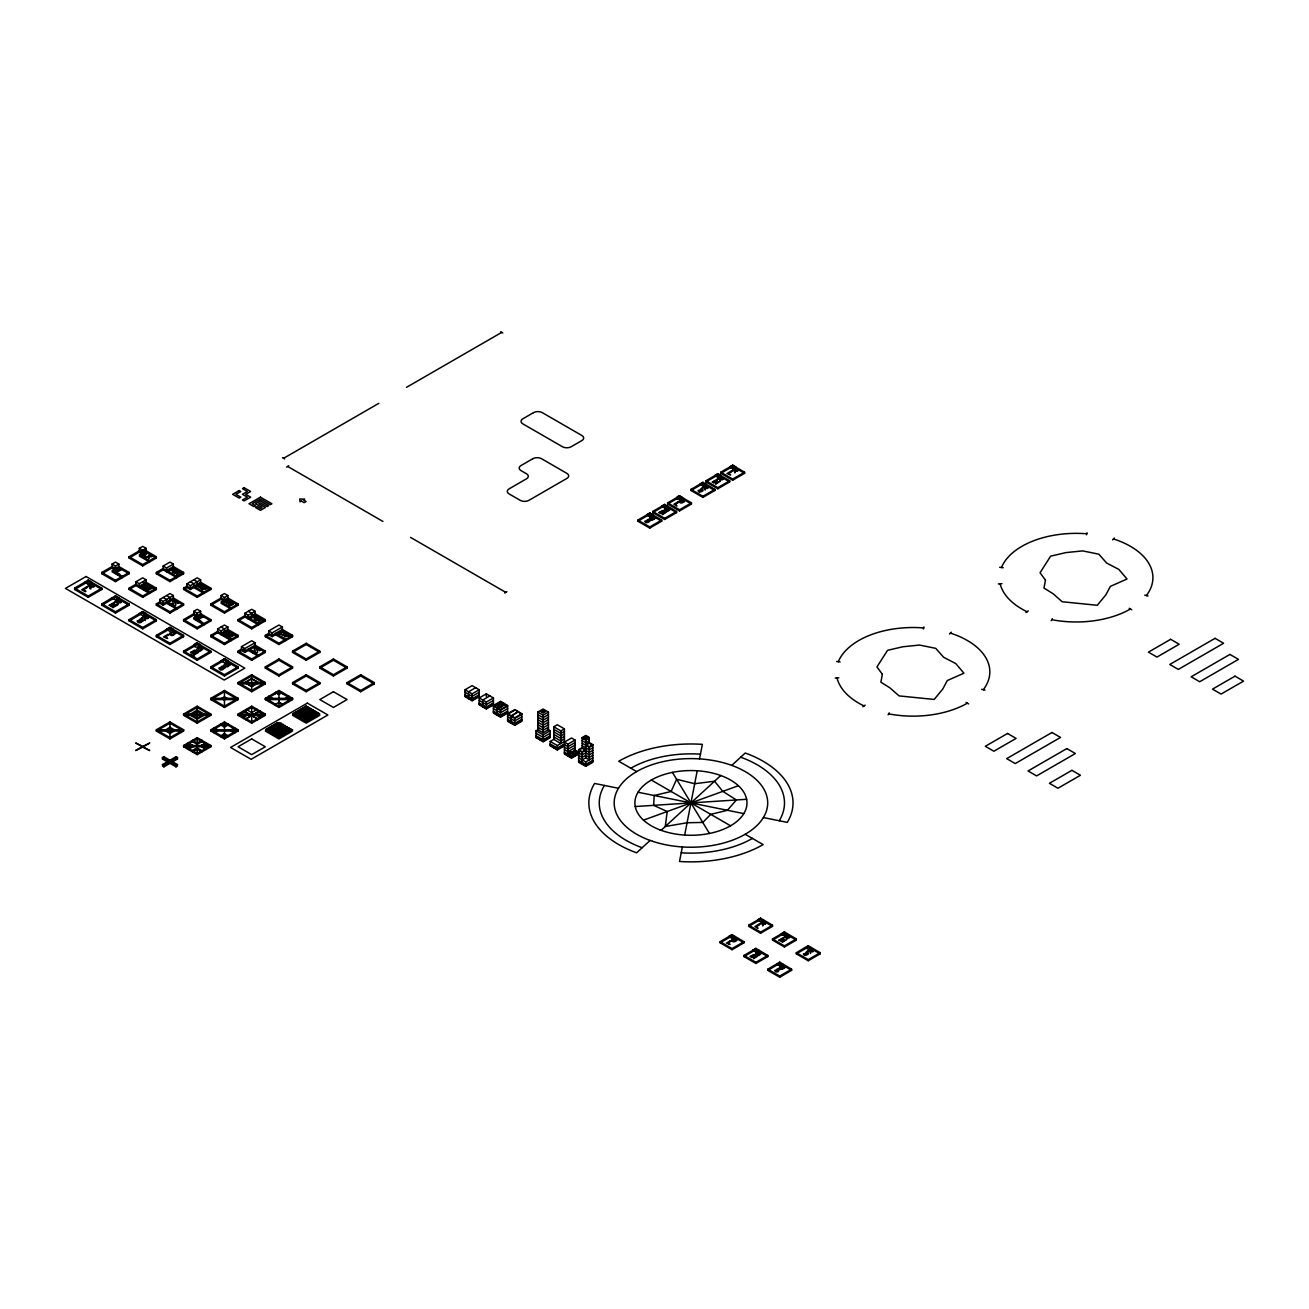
<?xml version="1.0" encoding="UTF-8"?>
<svg xmlns="http://www.w3.org/2000/svg" width="1309" height="1309" viewBox="0 0 1309 1309"><rect width="100%" height="100%" fill="white"/><g stroke="black" fill="none" stroke-linecap="round" stroke-linejoin="round"><path stroke-width="1.5" d="M156.344 636.665L156.344 635.356L169.957 627.502L183.587 635.356L183.587 636.665L169.957 644.535L156.344 636.665L169.957 628.811L183.587 636.665M169.957 628.811L169.957 627.289L166.554 629.465M183.587 652.406L183.587 651.097L197.201 643.226L210.831 651.097L210.831 652.406L197.201 660.26L183.587 652.406L197.201 644.535L210.831 652.406M197.201 644.535C198.15 640.33 189.216 647.039 197.201 647.153L200.621 644.993L197.201 643.03M210.831 668.13L210.831 666.821L224.461 658.951L238.074 666.821L238.074 668.13L224.461 676L210.831 668.13L224.461 660.26L238.074 668.13M224.461 660.26L224.461 658.754L221.041 660.914M667.639 504.014L667.639 502.869L679.551 495.996L691.463 502.869L691.463 504.014L679.551 510.886L667.639 504.014L679.551 497.125C679.976 493.46 672.99 499.76 679.551 499.433L682.529 497.715L679.551 499.253L676.573 497.535M732.058 934.642L743.97 941.695L743.97 942.84L732.058 949.712L720.146 942.84L720.146 941.695L732.058 934.642L729.08 936.54L732.058 938.258L735.036 936.54M720.146 942.84L732.058 935.968L732.058 934.822M682.349 846.956L679.518 861.486A102.086 58.938 0 0 0 763.131 844.6L745.214 834.258M684.672 835.077L697.222 770.772M699.53 758.876L702.377 744.346A102.086 58.938 0 0 0 618.764 761.249L636.665 771.59M141.519 621.988L141.552 621.857A1.685 0.982 0 0 0 141.47 621.448L140.472 619.893L142.828 621.251A1.767 1.014 0 0 0 143.156 620.335L142.746 619.861A3.992 2.307 0 0 0 142.141 619.484L141.143 619.19M923.418 628.974L923.925 626.913M1086.519 534.808L1087.026 532.747M721.815 479.159L719.59 478.734L721.832 479.094M706.925 487.75L704.7 487.324L706.942 487.684M736.705 470.553L734.48 470.127L736.722 470.504M888.091 714.845L889.253 712.849M1051.192 620.679L1052.354 618.699M731.764 939.927L732.336 939.404A5.596 3.24 0 0 1 732.991 939.044L734.545 938.684A2.503 1.44 0 0 1 735.363 938.749L736.803 939.567A2.045 1.178 0 0 1 736.967 940.107A2.258 1.309 0 0 1 736.869 940.386L734.791 941.678A2.405 1.391 0 0 1 733.825 941.776A1.996 1.145 0 0 1 732.925 941.629L731.862 941.024A2.062 1.194 0 0 1 731.6 940.353M949.532 634.031L951.299 632.198M1112.634 539.864L1114.401 538.032M778.495 971.474C776.384 967.76 780.328 971.425 779.722 969.396A3.485 2.013 0 0 0 779.199 969.085C774.699 967.138 778.888 973.471 775.795 970.574A1.685 0.982 0 0 1 776.073 970.231L774.863 970.264A1.849 1.064 0 0 0 774.748 970.558L775.353 971.393A4.14 2.389 0 0 0 775.893 971.671M139.392 619.582L140.292 621.759L138.263 621.202A1.931 1.113 0 0 1 138.574 620.81M650.098 840.443L636.632 852.814A102.086 58.938 0 0 1 594.581 783.453L618.486 788.28M661.127 830.315L720.752 775.517M731.78 765.389L745.246 753.019A102.086 58.938 0 0 1 787.298 822.379L763.392 817.552M141.339 622.233L140.096 622.74A1.849 1.064 0 0 1 138.787 622.626L138.639 622.577M862.876 706.729L865.184 705.126M1025.978 612.563L1028.285 610.959M283.578 458.33L378.759 403.368M406.412 387.399L501.674 332.404M115.47 568.515L112.067 566.552L101.857 572.442L101.857 573.751L112.067 567.861L112.067 564.081L115.47 562.117L118.874 564.081L118.874 567.861L129.1 573.751L129.1 572.442L118.874 566.552L112.067 570.479L122.293 576.369L122.293 577.678L112.067 571.788L118.874 567.861M146.133 548.356L142.714 550.32L142.714 554.083L139.31 552.12L139.31 548.356L142.714 546.377L146.133 548.356L146.133 552.12L139.31 556.063L149.537 561.954L149.537 560.645L139.31 554.754L146.133 550.811L156.344 556.718L156.344 558.027L142.714 565.881L129.1 558.027L129.1 556.718L139.31 550.811L142.714 552.774M88.227 580.312L101.857 588.166L101.857 589.475L88.227 597.346L74.613 589.475L74.613 588.166L88.227 580.1L91.63 582.08L88.227 584.239L84.823 582.276M74.613 589.475L88.227 581.621L101.857 589.475M129.1 558.027L142.714 550.156L156.344 558.027M286.589 467.084L288.765 465.824M112.067 564.081L115.47 566.044L118.874 564.081M91.63 582.08L88.227 584.239M145.397 556.603L144.219 555.245L147.099 553.576L146.379 553.167L142.91 555.163L146.428 557.192L148.392 556.947L148.801 558.567L149.455 556.816L152.188 556.472L149.701 556.194L149.226 554.754L148.604 556.309L145.577 556.701M74.613 588.166L88.227 596.037L101.857 588.166M101.857 572.442L115.47 580.312L129.1 572.442M129.1 556.718L142.714 564.572L156.344 556.718M101.857 573.751L115.47 581.621L129.1 573.751M139.31 586.203L146.133 582.276L156.344 588.166L156.344 589.475L142.714 597.346L129.1 589.475L129.1 588.166L135.907 584.239L149.537 592.11L149.537 593.419L135.907 585.548L135.907 581.769L142.714 577.842L146.133 579.805L146.133 583.585L139.31 587.512L139.31 583.732L146.133 579.805M183.587 573.751L169.957 581.621L156.344 573.751L156.344 572.442L163.15 568.515L176.78 576.369L176.78 577.678L163.15 569.824L163.15 566.044L169.957 562.117L173.377 564.081L173.377 567.861L183.587 573.751L183.587 572.442L173.377 566.552L166.554 570.479M115.47 596.037L129.1 603.907L129.1 605.216L115.47 613.07L101.857 605.216L101.857 603.907L115.47 595.84L118.874 597.804L115.47 599.964L112.067 598M101.857 605.216L115.47 597.346L129.1 605.216M129.1 589.475L135.907 585.548M156.344 573.751L163.15 569.824M163.15 566.044L166.554 568.008L173.377 564.081M118.874 597.804L115.47 599.964M173.377 567.861L166.554 571.788L166.554 568.008M101.857 603.907L115.47 611.761L129.1 603.907M129.1 588.166L142.714 596.037L156.344 588.166M156.344 572.442L169.957 580.312L183.587 572.442M159.747 603.236L159.747 599.473L169.957 593.566L173.377 595.53L173.377 599.309L163.15 605.216L159.747 603.236L156.344 605.216L156.344 603.907L159.747 601.944L163.15 603.907L173.377 598L183.587 603.907L183.587 605.216L169.957 613.07L156.344 605.216M186.991 587.512L186.991 583.732L197.201 577.842L200.621 579.805L200.621 583.585L190.394 589.475L186.991 587.512L183.587 589.475L183.587 588.166L186.991 586.203L190.394 588.166L200.621 582.276L210.831 588.166L210.831 589.475L197.201 597.346L183.587 589.475M139.31 613.528L142.714 611.565L146.133 613.528L142.714 615.705L139.31 613.725M129.1 619.632L142.714 611.761L156.344 619.632L156.344 620.941L142.714 628.811L129.1 620.941L129.1 619.632L142.714 627.502L156.344 619.632M129.1 620.941L142.714 613.07L156.344 620.941M159.747 599.473L163.15 601.436L173.377 595.53M186.991 583.732L190.394 585.712L200.621 579.805M146.133 613.528L142.714 615.705M156.344 603.907L169.957 611.761L183.587 603.907M183.587 588.166L197.201 596.037L210.831 588.166M197.201 615.705L193.797 613.725L183.587 619.632L183.587 620.941L193.797 615.034L193.797 611.27L197.201 609.307L200.621 611.27L200.621 615.034L210.831 620.941L210.831 619.632L200.621 613.725L193.797 617.668L204.024 623.559L204.024 624.868L193.797 618.977L200.621 615.034M224.461 599.964L221.041 598L210.831 603.907L210.831 605.216L221.041 599.309L221.041 595.53L224.461 593.566L227.864 595.53L227.864 599.309L238.074 605.216L238.074 603.907L227.864 598L221.041 601.944L231.268 607.834L231.268 609.143L221.041 603.236L227.864 599.309M193.797 611.27L197.201 613.234L200.621 611.27M221.041 595.53L224.461 597.509L227.864 595.53M166.554 629.253L169.957 631.429L173.377 629.253L169.957 627.289M156.344 635.356L169.957 643.226L183.587 635.356M183.587 619.632L197.201 627.502L210.831 619.632M210.831 603.907L224.461 611.761L238.074 603.907M183.587 620.941L197.201 628.811L210.831 620.941M210.831 605.216L224.461 613.07L238.074 605.216M238.074 636.665L224.461 644.535L210.831 636.665L210.831 635.356L217.638 631.429L231.268 639.299L231.268 640.608L217.638 632.738L217.638 628.958L224.461 625.031L227.864 626.995L227.864 630.774L238.074 636.665L238.074 635.356L227.864 629.465L221.041 633.392M265.318 620.941L251.704 628.811L238.074 620.941L238.074 619.632L244.881 615.705L258.511 623.559L258.511 624.868L244.881 617.014L244.881 613.234L251.704 609.307L255.108 611.27L255.108 615.034L265.318 620.941L265.318 619.632L255.108 613.725L248.285 617.668M210.831 636.665L217.638 632.738M238.074 620.941L244.881 617.014M217.638 628.958L221.041 630.922L227.864 626.995M244.881 613.234L248.285 615.197L255.108 611.27M227.864 630.774L221.041 634.701L221.041 630.922M255.108 615.034L248.285 618.977L248.285 615.197M183.587 651.097L197.201 658.951L210.831 651.097M210.831 635.356L224.461 643.226L238.074 635.356M238.074 619.632L251.704 627.502L265.318 619.632M255.108 646.499L244.881 652.406L241.478 650.426L241.478 646.662L251.704 640.755L255.108 642.719L255.108 646.499L265.318 652.406L265.318 651.097L255.108 645.19L244.881 651.097L241.478 649.117L238.074 651.097L238.074 652.406L251.704 660.26L265.318 652.406M268.721 634.701L268.721 630.922L278.948 625.031L282.351 626.995L282.351 630.774L272.125 636.665L268.721 634.701L265.318 636.665L265.318 635.356L268.721 633.392L272.125 635.356L282.351 629.465L292.562 635.356L292.562 636.665L278.948 644.535L265.318 636.665M238.074 652.406L255.108 642.719M268.721 630.922L272.125 632.902L282.351 626.995M221.041 660.718L224.461 662.894L227.864 660.718L224.461 658.754M210.831 666.821L224.461 674.691L238.074 666.821M238.074 651.097L251.704 658.951L265.318 651.097M265.318 635.356L278.948 643.226L292.562 635.356M169.957 721.93L156.344 729.784L156.344 731.044L169.957 738.914L183.587 731.044L183.587 729.784L169.957 721.93L169.957 738.914M197.201 706.189L183.587 714.059L183.587 715.319L197.201 723.173L210.831 715.319L210.831 714.059L197.201 706.189L197.201 723.173M224.461 690.465L210.831 698.335L210.831 699.579L224.461 707.449L238.074 699.579L238.074 698.335L224.461 690.465L224.461 707.449M251.704 674.74L238.074 682.594L238.074 683.854L251.704 691.725L265.318 683.854L265.318 682.594L251.704 674.74L251.704 691.725M265.318 666.87L278.948 659L292.562 666.87L292.562 668.13L278.948 676L265.318 668.13L265.318 666.87L278.948 674.74L292.562 666.87M292.562 651.146L306.191 643.275L319.805 651.146L319.805 652.406L306.191 660.26L292.562 652.406L292.562 651.146L306.191 659L319.805 651.146M265.318 668.13L278.948 660.26L292.562 668.13M292.562 652.406L306.191 644.535L319.805 652.406M142.239 746.768L135.661 750.564L142.714 747.046L149.766 750.564L135.661 742.988L142.714 746.49L149.766 742.988L143.205 746.768M227.013 698.335L224.461 699.857L221.892 698.384L224.461 696.846L227.013 698.384M169.957 732.189L174.228 729.735L169.957 727.28L165.703 729.784L169.957 732.238L174.228 729.784M162.431 757.551L163.87 756.717L177.5 764.587L176.044 766.861L162.431 758.991L162.431 757.551L176.044 765.421L177.5 764.587M197.201 737.654L183.587 745.525L183.587 746.768L197.201 754.639L210.831 746.768L210.831 745.525L197.201 737.654L197.201 754.639M224.461 721.93L210.831 729.784L210.831 731.044L224.461 738.914L238.074 731.044L238.074 729.784L224.461 721.93L224.461 738.914M251.704 706.189L238.074 714.059L238.074 715.319L251.704 723.173L265.318 715.319L265.318 714.059L251.704 706.189L251.704 723.173M278.948 690.465L265.318 698.335L265.318 699.579L278.948 707.449L292.562 699.579L292.562 698.335L278.948 690.465L278.948 707.449M292.562 682.594L306.191 674.74L319.805 682.594L319.805 683.854L306.191 691.725L292.562 683.854L292.562 682.594L306.191 690.465L319.805 682.594M319.805 666.87L333.435 659L347.049 666.87L347.049 668.13L333.435 676L319.805 668.13L319.805 666.87L333.435 674.74L347.049 666.87M162.431 758.991L163.87 758.156L177.5 766.027M292.562 683.854L306.191 676L319.805 683.854M319.805 668.13L333.435 660.26L347.049 668.13M214.234 731.747L217.638 729.735L214.234 727.771L214.234 729.08L217.638 731.044L214.234 733.007L214.234 731.698M275.528 692.477L278.948 694.441L282.351 692.428L282.351 693.688M243.605 712.129L243.605 710.869L249.135 714.059L243.605 717.299L243.605 718.51M162.431 764.587L176.044 756.717L177.5 757.551L177.5 758.991L163.87 766.861L162.431 764.587L163.87 765.421L177.5 757.551M169.237 761.494L170.694 760.66M162.431 766.027L176.044 758.156L177.5 758.991M169.237 762.918L170.694 762.083M246.157 719.983L246.157 718.723L251.704 715.532L257.235 718.723L257.235 719.983M259.787 718.51L259.787 717.25L254.257 714.059L259.787 710.869L259.787 712.129M246.157 718.772L251.704 715.581L257.235 718.772M254.257 714.109L259.787 710.918M192.521 750.63L197.201 747.93L201.897 750.679L201.897 751.939L197.201 749.239L192.521 751.939L192.521 750.63L183.587 745.525L210.831 745.525L197.201 753.379L192.521 750.679L197.201 747.979M201.471 745.459L206.151 742.759L206.151 744.068L201.471 746.768L206.151 749.484L206.151 748.175L201.471 745.459L206.151 742.808M282.351 705.486L282.351 704.226L278.948 702.262L275.528 704.275L275.528 705.486M347.049 682.594L360.679 674.74L374.292 682.594L374.292 683.854L360.679 691.725L347.049 683.854L347.049 682.594L360.679 690.465L374.292 682.594M347.049 683.854L360.679 676L374.292 683.854M504.701 593.01L506.878 591.75M646.793 514.732L649.771 512.997L652.749 514.732L649.771 516.613L646.793 514.895L649.771 516.45L652.749 514.732M664.661 504.587L652.749 511.459L652.749 512.604L664.661 519.477L676.573 512.604L676.573 511.459L664.661 504.407L661.683 506.125L664.661 508.023L667.639 506.305L664.661 508.023M702.917 482.497L691.005 489.37L691.005 490.515L702.917 497.404L714.829 490.515L714.829 489.37L702.917 482.317L699.939 484.052L702.917 485.934L705.895 484.215L702.917 485.934M720.784 475.445L717.807 473.727L714.829 475.445L717.807 477.343L720.784 475.625L717.807 477.343M729.702 466.855L732.68 465.137L735.658 466.855L732.68 468.753L729.702 467.035L732.68 468.573L735.658 466.855M637.859 520.066L649.771 513.177L661.683 520.066L661.683 521.195L649.771 528.083L637.859 521.195L637.859 520.066L649.771 526.938L661.683 520.066M705.895 480.779L717.807 473.907L729.702 480.779L729.702 481.925L717.807 488.797L705.895 481.925L705.895 480.779L717.807 487.652L729.702 480.779M720.784 472.189L732.68 465.3L744.592 472.189L744.592 473.334L732.68 480.207L720.784 473.334L720.784 472.189L732.68 479.061L744.592 472.189M637.859 521.195L649.771 514.322L661.683 521.195M652.749 512.604L664.661 505.732L676.573 512.604M691.005 490.515L702.917 483.643L714.829 490.515M705.895 481.925L717.807 475.052L729.702 481.925M720.784 473.334L732.68 466.446L744.592 473.334M652.749 511.459L664.661 518.331L676.573 511.459M667.639 502.869L679.551 509.741L691.463 502.869M691.005 489.37L702.917 496.258L714.829 489.37M465.022 689.745L472.124 685.638L479.225 689.745L479.225 696.666L472.124 700.757L465.022 696.666L465.022 689.745L472.124 693.835L479.225 689.745M475.674 687.683L468.573 691.79L468.573 696.813M479.225 692.248L472.124 696.355L465.022 692.248M479.225 694.768L472.124 698.875L465.022 694.768M479.225 695.406L472.124 699.497L465.022 695.406M479.225 696.028L472.124 700.135L465.022 696.028M479.225 697.942L486.326 693.835L493.428 697.942L493.428 704.864L486.326 708.954L479.225 704.864L479.225 697.942L486.326 702.033L493.428 697.942M489.877 695.881L482.776 699.988L482.776 705.027M493.428 700.446L486.326 704.553L479.225 700.446M493.428 702.966L486.326 707.073L479.225 702.966M493.428 703.604L486.326 707.694L479.225 703.604M493.428 704.226L486.326 708.333L479.225 704.226M493.428 705.502L500.513 701.411L507.614 705.502L507.614 713.061L500.513 717.152L493.428 713.061L493.428 705.502L500.513 709.609L507.614 705.502M500.513 702.033L493.428 706.14L500.513 710.231L507.614 706.14L500.513 701.411M496.962 704.88L500.513 702.835L504.063 704.88L500.513 707.564L496.962 704.88L500.513 706.925L504.063 704.88M496.962 705.502L500.513 703.457L504.063 705.502M496.962 708.185L504.063 703.457L496.962 707.564L496.962 713.225M507.614 708.66L500.513 712.75L493.428 708.66M507.614 711.163L500.513 715.27L493.428 711.163M507.614 711.801L500.513 715.892L493.428 711.801M507.614 712.423L500.513 716.53L493.428 712.423M507.614 713.7L514.715 709.609L521.816 713.7L521.816 721.259L514.715 725.35L507.614 721.259L507.614 713.7L514.715 717.807L521.816 713.7M514.715 710.231L507.614 714.338L514.715 718.428L521.816 714.338L514.715 709.609M511.164 716.383L518.266 711.654L511.164 715.761L511.164 721.423M521.816 716.857L514.715 720.948L507.614 716.857M521.816 719.361L514.715 723.468L507.614 719.361M521.816 719.999L514.715 724.09L507.614 719.999M521.816 720.621L514.715 724.728L507.614 720.621M537.803 712.096L543.12 709.02L548.455 712.096L548.455 729.702L543.12 732.778L537.803 729.702L537.803 712.096L543.12 715.172L548.455 712.096M541.353 711.458L543.12 710.443L544.904 711.458L543.12 713.11L541.353 711.458L543.12 712.489L544.904 711.458M541.353 712.096L543.12 711.065L544.904 712.096M548.455 714.599L543.12 717.676L537.803 714.599M548.455 717.119L543.12 720.195L537.803 717.119M548.455 719.639L543.12 722.715L537.803 719.639M548.455 722.159L543.12 725.235L537.803 722.159M547.391 729.097L550.222 730.733L550.222 737.654L543.12 741.745L536.019 737.654L536.019 730.733L538.866 729.097M548.455 724.679L543.12 727.755L537.803 724.679M548.455 727.182L543.12 730.258L537.803 727.182M564.424 728.868L560.874 730.913L560.874 743.496L553.772 739.405L553.772 726.822L557.323 724.761L564.424 728.868L564.424 754.049L571.526 758.156L578.627 754.049L576.255 752.691M536.019 730.733L543.12 734.824L550.222 730.733M550.222 733.253L543.12 737.343L536.019 733.253M550.222 735.773L543.12 739.863L536.019 735.773M550.222 736.394L543.12 740.501L536.019 736.394M550.222 737.016L543.12 741.123L536.019 737.016M564.424 731.387L560.874 733.433L553.772 729.326M564.424 745.852L557.323 749.959L550.222 745.852L550.222 741.45L554.476 738.98M564.424 733.891L560.874 735.953L553.772 731.846M564.424 736.411L560.874 738.456L553.772 734.365M564.424 738.931L560.874 740.976L553.772 736.885M550.222 741.45L557.323 745.541L564.424 741.45M564.424 743.97L557.323 748.061L550.222 743.97M564.424 744.592L557.323 748.699L550.222 744.592M564.424 745.23L557.323 749.321L550.222 745.23M567.975 744.15L575.076 740.043L575.076 750.106L567.975 754.213L567.975 744.15L564.424 742.088L571.526 737.998L575.076 740.043M592.83 750.302L589.279 752.348L582.178 748.241L582.178 737.556L585.728 735.494L589.279 737.556L589.279 743.217L585.728 745.263M585.728 736.133L582.178 738.178L585.728 740.223L589.279 738.178L585.728 735.494M575.076 742.563L567.975 746.67L564.424 744.608M583.945 737.949L585.728 736.918L587.496 738.571L585.728 737.556L583.945 738.571L587.496 737.949M575.076 745.083L567.975 749.173L564.424 747.128M589.279 737.556L585.728 739.601L582.178 737.556M575.076 747.603L567.975 751.693L564.424 749.648M589.279 740.698L585.728 742.743L582.178 740.698M567.975 755.473L575.076 751.366L578.627 753.428L571.526 757.518L564.424 753.428M578.627 749.664L582.178 747.619L585.728 749.664L582.178 751.71L578.627 749.664L578.627 762.247L585.728 766.354L592.83 762.247L592.83 744.625L589.279 742.579L585.728 744.625L589.279 746.686L592.83 744.625M582.178 748.241L578.627 750.302L582.178 752.348L585.728 750.302M564.424 752.168L571.526 756.258L578.627 752.168L574.373 749.697M578.627 752.79L571.526 756.897L564.424 752.79M592.83 747.783L589.279 749.828L582.178 745.721M592.83 752.806L589.279 754.868L585.728 752.806L582.178 754.868L574.373 750.335M582.178 759.891L586.432 757.436M592.83 755.326L589.279 757.371L585.728 755.326L582.178 757.371L578.627 755.326M578.627 757.846L585.728 761.953L592.83 757.846M592.83 760.365L585.728 764.456L578.627 760.365M592.83 760.987L585.728 765.094L578.627 760.987M592.83 761.625L585.728 765.716L578.627 761.625M760.594 918.345L748.683 925.218L748.683 926.363L760.594 933.235L772.506 926.363L772.506 925.218L760.594 918.165L757.616 919.883L760.594 921.781L763.572 920.063M748.683 926.363L760.594 919.491L772.506 926.363M720.146 941.695L732.058 948.567L743.97 941.695M748.683 925.218L760.594 932.09L772.506 925.218M752.904 950.105L755.882 951.839L758.86 950.285L755.882 952.003L752.904 950.285L755.882 948.387L767.794 955.439L767.794 956.584L755.882 963.473L743.97 956.584L743.97 955.439L755.882 948.567M781.44 933.808L784.418 931.91L796.33 938.962L796.33 940.107L784.418 946.996L772.506 940.107L772.506 938.962L784.418 932.09M743.97 956.584L755.882 949.712L767.794 956.584M772.506 940.107L784.418 933.235L796.33 940.107M784.418 935.526C791.307 930.666 783.109 938.504 781.44 933.628M743.97 955.439L755.882 962.328L767.794 955.439M772.506 938.962L784.418 945.851L796.33 938.962M767.794 969.2L779.706 962.148L791.618 969.2L791.618 970.345L779.706 977.218L767.794 970.345L767.794 969.2L779.706 976.072L791.618 969.2M796.33 952.723L808.242 945.671L820.154 952.723L820.154 953.868L808.242 960.741L796.33 953.868L796.33 952.723L808.242 959.595L820.154 952.723M767.794 970.345L779.706 963.473L791.618 970.345M796.33 953.868L808.242 946.996L820.154 953.868M779.706 965.764L776.728 963.866L779.706 965.764L782.684 964.046M805.264 947.569L808.242 949.287L811.22 947.569M777.939 971.802L776.253 971.818M643.488 820.138L738.391 785.711M222.154 666.363L221.516 666.526A1.767 1.014 0 0 0 221.123 666.772L221.99 669.014L219.994 668.392A1.931 1.113 0 0 1 220.305 667.999L218.914 668.032L219.487 669.324A4.712 2.716 0 0 0 220.108 669.652M998.342 583.929L1001.941 583.65M835.257 678.095L838.84 677.817M200.048 647.644L198.281 648.053A6.381 3.682 0 0 0 197.544 648.462L197.005 648.92A2.782 1.604 0 0 0 196.694 649.559A2.34 1.358 0 0 0 196.857 650.18L198.215 651.031A2.291 1.325 0 0 0 199.23 651.195A2.749 1.587 0 0 0 200.342 651.08L202.83 649.117A2.307 1.342 0 0 0 202.65 648.659L201.111 647.742A2.863 1.653 0 0 0 200.048 647.644M635.258 806.54L746.621 799.292M305.57 706.451L306.797 706.451M304.604 707.007L307.762 707.007M303.639 707.564L308.728 707.564M302.674 708.12L309.693 708.12M301.708 708.676L310.658 708.676M300.759 709.233L311.624 709.233M299.794 709.789L312.589 709.789M298.828 710.345L313.555 710.345M297.863 710.902L314.504 710.902M296.898 711.458L315.469 711.458M295.932 712.014L316.434 712.014M294.967 712.571L317.4 712.571M294.001 713.127L318.365 713.127M293.052 713.683L319.331 713.683M293.052 714.239L319.331 714.239M294.001 714.796L318.365 714.796M294.967 715.352L317.4 715.352M295.932 715.908L316.434 715.908M296.898 716.465L315.469 716.465M297.863 717.021L314.504 717.021M298.828 717.577L313.555 717.577M299.794 718.134L312.589 718.134M300.759 718.69L311.624 718.69M301.708 719.246L310.658 719.246M302.674 719.803L309.693 719.803M303.639 720.359L308.728 720.359M304.604 720.915L307.762 720.915M305.57 721.472L306.797 721.472M999.683 567.288L1003.218 567.762M836.582 661.454L840.116 661.929M638.039 792.24L743.839 813.609M804.92 955.374L807.162 954.834L806.279 952.952L808.209 954.228L808.258 952.919A3.485 2.013 0 0 0 807.735 952.608C803.251 950.694 807.588 957.092 804.348 954.097A1.685 0.982 0 0 1 804.61 953.754L803.35 953.885L803.906 954.916A4.123 2.389 0 0 0 804.43 955.194M1144.721 595.137L1148.042 595.988M981.619 689.303L984.941 690.154M699.464 492.004L701.837 491.497L700.953 489.599L702.884 490.875L703.048 489.681A3.485 2.013 0 0 0 702.409 489.255C698.008 487.308 702.066 493.706 699.006 490.76A1.685 0.982 0 0 1 699.284 490.4L698.073 490.433L698.564 491.562A4.123 2.389 0 0 0 699.104 491.857M646.319 522.684L648.691 522.176L647.808 520.278L649.739 521.555L649.788 520.246A3.485 2.013 0 0 0 649.264 519.935C644.846 518.004 648.986 524.287 645.877 521.44A1.685 0.982 0 0 1 646.139 521.08L644.928 521.113A1.849 1.064 0 0 0 644.813 521.424L645.435 522.242A4.123 2.389 0 0 0 645.959 522.536M220.387 669.766L220.517 669.815A1.849 1.064 0 0 0 221.843 669.946L223.07 669.423A1.653 0.949 0 0 0 223.234 668.604L222.203 667.083L224.559 668.441A1.767 1.014 0 0 0 224.886 667.525L224.477 667.05A3.992 2.307 0 0 0 223.872 666.674L222.874 666.379A1.767 1.014 0 0 0 222.301 666.33M138.558 620.81L137.118 620.957L137.756 622.135A4.712 2.716 0 0 0 138.361 622.462M1129.16 608.26L1131.729 609.749M500.594 331.782L502.771 333.042M679.551 495.816L682.529 497.535M679.551 497.125L691.463 504.014M966.058 702.426L968.627 703.915M282.482 457.692L284.658 458.952M287.685 466.446L382.948 521.457M410.601 537.426L505.781 592.372M589.279 743.217L592.83 745.263L589.279 747.308L582.178 743.217M651.309 780.033L730.569 825.799M553.772 726.822L560.874 730.913M570.822 751.759L575.076 754.835L570.822 752.38M569.153 752.053L575.076 756.095M200.621 583.585L210.831 589.475M282.351 630.774L292.562 636.665M139.31 548.356L142.714 550.32M193.797 579.805L197.201 581.769L197.201 585.548M248.285 611.27L251.704 613.234L251.704 617.014M190.394 581.769L193.797 583.732L193.797 587.512L204.024 593.419L204.024 592.11L193.797 586.203M221.041 599.309L224.461 601.273L224.461 597.509M275.528 633.392L285.755 639.299L285.755 640.608L275.528 634.701M142.714 581.621L156.344 589.475M173.377 599.309L183.587 605.216M166.554 595.53L169.957 597.509L169.957 601.273M221.041 626.995L224.461 628.958L224.461 632.738M112.067 567.861L115.47 569.824L115.47 566.044M193.797 615.034L197.201 617.014L197.201 613.234M135.907 581.769L139.31 583.732M163.15 597.509L166.554 599.473L166.554 603.236L176.78 609.143L176.78 607.834L166.554 601.944M248.285 649.117L258.511 655.024L258.511 656.333L248.285 650.426M241.478 646.662L244.881 648.626L244.881 652.406M732.058 935.968L743.97 942.84M729.08 936.36L732.058 938.258M278.948 694.392L275.528 692.428L275.528 693.688M285.755 698.335L289.158 700.299L289.158 701.559M289.158 700.348L285.755 698.384L289.158 696.355L289.158 697.615M268.721 697.615L268.721 696.355L272.125 698.335L268.721 700.348L268.721 701.559M268.721 696.421L272.125 698.384M278.948 702.311L282.351 704.275M190.738 654.14L194.616 656.382M221.892 698.335L224.461 699.808M243.605 710.918L249.135 714.109M234.671 731.747L231.268 729.735L234.671 727.771L234.671 729.08L231.268 731.044L234.671 733.007L234.671 731.698M169.237 760.66L170.694 761.494M169.237 762.083L170.694 762.918M755.686 954.768L756.749 955.39A1.996 1.145 0 0 0 757.649 955.537A2.405 1.391 0 0 0 758.615 955.439L760.693 954.146A2.274 1.309 0 0 0 760.774 953.868A2.045 1.178 0 0 0 760.627 953.328L759.285 952.527A2.503 1.44 0 0 0 758.369 952.445L756.815 952.788A5.563 3.223 0 0 0 756.16 953.148L755.588 953.688A2.438 1.407 0 0 0 755.424 954.114M672.433 772.375L709.445 833.457M808.242 945.671L808.242 946.996M808.242 959.595L808.242 960.741M784.418 931.91L784.418 933.235M784.418 945.851L784.418 946.996M779.706 962.148L779.706 963.473M779.706 976.072L779.706 977.218M760.594 918.165L760.594 919.491M760.594 932.09L760.594 933.235M755.882 948.387L755.882 949.712M755.882 962.328L755.882 963.473M732.68 465.137L732.68 466.446M732.68 479.061L732.68 480.207M732.058 948.567L732.058 949.712M717.807 473.727L717.807 475.052M717.807 487.652L717.807 488.797M702.917 482.317L702.917 483.643M702.917 496.258L702.917 497.404M679.551 509.741L679.551 510.886M664.661 504.407L664.661 505.732M664.661 518.331L664.661 519.477M649.771 512.997L649.771 514.322M649.771 526.938L649.771 528.083M589.279 746.686L589.279 759.891L585.728 757.846L585.728 738.963M585.728 761.953L585.728 766.354M582.178 751.71L582.178 762.411M582.178 763.049L582.178 764.292M575.076 752.004L575.076 750.744L567.975 754.835L567.975 756.095M571.526 756.258L571.526 758.156M557.323 745.541L557.323 749.959M553.772 746.637L553.772 747.897M543.12 715.172L543.12 732.778M543.12 734.824L543.12 741.745M539.57 738.44L539.57 739.7M514.715 717.807L514.715 725.35M511.164 722.044L511.164 723.304M500.513 709.609L500.513 717.152M496.962 713.847L496.962 715.107M486.326 693.835L486.326 696.355M486.326 702.033L486.326 708.954M482.776 705.649L482.776 706.909M472.124 693.835L472.124 700.757M468.573 697.452L468.573 698.711M360.679 674.74L360.679 676M360.679 690.465L360.679 691.725M333.435 659L333.435 660.26M333.435 674.74L333.435 676M306.191 643.275L306.191 644.535M306.191 659L306.191 660.26M306.191 674.74L306.191 676M306.191 690.465L306.191 691.725M278.948 643.226L278.948 644.535M278.948 659L278.948 660.26M278.948 674.74L278.948 676M272.125 632.902L272.125 636.665M257.235 710.64L257.235 709.396L251.704 712.636L246.157 709.396L246.157 710.64M251.704 627.502L251.704 628.811M251.704 658.951L251.704 660.26M224.461 611.761L224.461 613.07M224.461 643.226L224.461 644.535M224.461 674.691L224.461 676M197.201 596.037L197.201 597.346M197.201 627.502L197.201 628.811M197.201 658.951L197.201 660.26M190.394 585.712L190.394 589.475M176.044 756.717L176.044 758.156M176.044 765.421L176.044 766.861M169.957 580.312L169.957 581.621M169.957 611.761L169.957 613.07M169.957 643.226L169.957 644.535M163.87 756.717L163.87 758.156M163.87 765.421L163.87 766.861M163.15 601.436L163.15 605.216M142.714 564.572L142.714 565.881M142.714 596.037L142.714 597.346M142.714 611.565L142.714 613.07M142.714 627.502L142.714 628.811M115.47 580.312L115.47 581.621M115.47 595.84L115.47 597.346M115.47 611.761L115.47 613.07M88.227 580.1L88.227 581.621M88.227 596.037L88.227 597.346M254.682 648.184A2.651 1.538 0 0 1 255.124 647.939M172.952 600.995A2.651 1.538 0 0 1 173.393 600.749M740.714 757.191A93.544 54.013 0 0 1 779.248 820.759M752.43 838.414A86.967 50.2 0 0 1 681.204 852.814M642.163 847.741A91.695 52.933 0 0 1 604.398 785.433M630.84 768.219A84.987 49.071 0 0 1 700.462 754.164M950.416 633.114A76.756 44.31 0 0 1 983.288 689.728M967.335 703.162A76.756 44.31 0 0 1 888.68 713.847M864.038 705.927A76.756 44.31 0 0 1 837.04 677.947M838.349 661.683A76.756 44.31 0 0 1 923.663 627.944M1113.517 538.948A76.756 44.31 0 0 1 1146.373 595.562M1130.436 608.996A76.756 44.31 0 0 1 1051.765 619.681M1027.123 611.761A76.756 44.31 0 0 1 1000.141 583.798M1001.45 567.517A76.756 44.31 0 0 1 1086.765 533.777M139.392 619.582A1.767 1.031 0 0 1 139.785 619.337L140.423 619.173A1.767 1.031 0 0 1 141.307 619.157M755.964 954.948A1.996 1.145 0 0 1 755.718 954.294M731.502 940.304A2.405 1.391 0 0 1 731.666 939.878M169.303 603.531L170.35 604.938A7.069 4.091 0 0 0 171.266 605.445L172.084 605.74A2.716 1.571 0 0 0 173.852 605.871L174.064 605.838A2.111 1.227 0 0 0 174.768 605.674L175.717 605.085A2.471 1.424 0 0 0 175.995 604.725L174.424 601.584L178.122 603.498A2.602 1.505 0 0 0 178.515 602.876L175.406 600.536A2.553 1.473 0 0 0 174.342 600.504A2.373 1.374 0 0 0 172.428 601.682C176.42 607.851 169.81 601.698 169.303 603.531M251.033 650.72L252.081 652.127A7.069 4.091 0 0 0 252.997 652.635L253.815 652.929A2.716 1.571 0 0 0 255.599 653.06L255.795 653.027A2.111 1.227 0 0 0 256.499 652.864L257.448 652.275A2.471 1.424 0 0 0 257.726 651.915L256.155 648.773L259.853 650.688A2.602 1.505 0 0 0 260.246 650.066L257.153 647.71A2.553 1.473 0 0 0 256.073 647.693A2.373 1.374 0 0 0 254.159 648.871C257.971 655.122 251.524 648.757 251.033 650.72M94.052 586.219L93.953 586.628A1.653 0.949 0 0 1 93.708 586.874A2.34 1.358 0 0 1 93.283 587.119L91.188 587.037L90.763 589.001L89.716 588.396L90.174 586.661A2.405 1.391 0 0 0 89.765 586.334L86.885 586.759L91.221 584.256L94.052 586.219M121.295 601.944L121.246 602.287A1.653 0.949 0 0 1 120.952 602.615A2.34 1.358 0 0 1 120.526 602.844L118.432 602.762L118.006 604.725L116.959 604.12L117.417 602.402A2.405 1.391 0 0 0 117.008 602.075L114.128 602.484L118.465 599.98L121.295 601.944M148.539 617.668L148.49 618.028A1.653 0.949 0 0 1 148.195 618.339A2.34 1.358 0 0 1 147.77 618.568L145.675 618.502L145.25 620.45L144.203 619.844L144.694 618.175A2.405 1.391 0 0 0 144.252 617.799L141.372 618.208L145.708 615.721L148.539 617.668M708.005 487.668L707.76 488.192A2.045 1.178 0 0 1 707.335 488.453L705.502 488.388L705.126 490.09L704.635 488.11A2.094 1.211 0 0 0 704.258 487.766L701.739 488.142L705.518 485.95L708.005 487.668M722.879 479.078L722.715 479.552A2.045 1.178 0 0 1 722.224 479.863L720.392 479.781L720.015 481.499L719.525 479.519A2.094 1.211 0 0 0 719.148 479.176L716.628 479.552L720.408 477.36L722.879 479.078M737.769 470.471L737.605 470.945A2.045 1.178 0 0 1 737.114 471.256L735.282 471.191L734.905 472.909L734.365 470.831A2.094 1.211 0 0 0 734.038 470.586L731.518 470.945L735.298 468.753L737.769 470.471M765.683 923.499L765.454 924.039A2.045 1.178 0 0 1 765.012 924.285L763.18 924.219L762.803 925.938L762.313 923.941A2.094 1.211 0 0 0 761.936 923.614L759.416 923.974L763.212 921.798L765.683 923.499M789.507 937.26L789.376 937.686A2.045 1.178 0 0 1 788.836 938.046L787.004 937.98L786.627 939.682L786.087 937.604A2.094 1.211 0 0 0 785.76 937.359L783.24 937.735L787.036 935.542L789.507 937.26M813.331 951.005L813.02 951.594A2.045 1.178 0 0 1 812.66 951.807L810.827 951.725L810.451 953.443L809.911 951.365A2.094 1.211 0 0 0 809.584 951.119L807.064 951.479L810.86 949.303L813.331 951.005M232.593 603.793C229.206 607.392 228.6 601.42 232.593 603.793M175.586 633.392L173.099 635.356A2.749 1.587 0 0 1 171.986 635.454A2.291 1.325 0 0 1 170.955 635.29L169.614 634.44A2.34 1.358 0 0 1 169.45 633.834A2.782 1.604 0 0 1 169.63 633.343L170.301 632.738A6.381 3.682 0 0 1 171.037 632.329L172.804 631.92A2.863 1.653 0 0 1 173.737 631.985L175.406 632.934A2.307 1.342 0 0 1 175.586 633.392M230.073 664.841L227.586 666.805A2.749 1.587 0 0 1 226.473 666.919A2.291 1.325 0 0 1 225.459 666.756L224.232 666.052A2.34 1.358 0 0 1 223.937 665.283A2.782 1.604 0 0 1 224.117 664.808L224.788 664.203A6.381 3.682 0 0 1 225.524 663.794L227.291 663.385A2.863 1.653 0 0 1 228.224 663.45L229.893 664.383A2.307 1.342 0 0 1 230.073 664.841M279.848 633.278L282.204 634.358L279.897 634.309A3.027 1.751 0 0 1 279.439 634.063L279.177 633.851A1.996 1.145 0 0 1 278.964 633.491A2.291 1.325 0 0 1 279.161 632.689L279.586 632.312A4.172 2.405 0 0 1 280.224 631.969L281.844 631.674A2.242 1.293 0 0 1 282.908 631.887L283.088 631.969A2.782 1.604 0 0 1 283.562 632.263A2.242 1.293 0 0 1 283.873 632.852L281.697 632.198L279.864 633.196M201.619 588.657L201.962 589.312A4.238 2.454 0 0 0 202.584 589.688L207.313 588.297L202.813 589.148L205.235 587.087L204.515 586.677L201.946 588.199A2.356 1.358 0 0 0 201.619 588.657M654.205 795.496L653.649 805.346L667.214 811.531L665.283 826.503L687.078 822.756L702.769 822.428L710.754 814.362L727.395 810.287L736.394 799.963L722.797 791.356L714.55 781.228L694.686 783.715L676.606 779.264L671.124 791.487L654.205 795.496M174.441 633.409C170.268 637.81 170.285 630.234 174.441 633.409M201.684 649.149C197.381 653.567 197.479 645.991 201.684 649.149M228.928 664.874C224.821 669.275 224.723 661.699 228.928 664.874M653.682 518.364L653.126 519.051A4.123 2.373 0 0 1 652.651 519.313C648.266 520.737 651.882 515.73 653.682 518.364M668.572 509.757L668.015 510.461A4.107 2.373 0 0 1 667.541 510.723C663.156 512.146 666.772 507.139 668.572 509.757M683.462 501.167L682.905 501.871A4.123 2.373 0 0 1 682.431 502.132C678.046 503.523 681.662 498.549 683.462 501.167M735.969 939.993L735.543 940.598A4.123 2.373 0 0 1 734.938 940.958C730.504 942.349 734.185 937.375 735.969 939.993M759.793 953.737L759.236 954.441A4.123 2.373 0 0 1 758.745 954.703C754.328 956.143 757.976 951.119 759.793 953.737M783.616 967.498L783.06 968.202A4.123 2.373 0 0 1 782.569 968.464C778.184 969.838 781.817 964.897 783.616 967.498M228.437 603.924L228.42 604.054A2.013 1.162 0 0 0 228.6 604.578L229.402 605.167A2.111 1.211 0 0 0 230.073 605.396L230.924 605.462A2.225 1.276 0 0 0 231.578 605.38L233.558 603.924A1.816 1.047 0 0 0 233.477 603.531L232.004 602.615A2.029 1.178 0 0 0 231.104 602.5A2.193 1.276 0 0 0 230.417 602.582L228.437 603.924M92.841 586.252L90.272 585.827L92.841 586.252M120.084 601.976L117.532 601.551L120.084 601.976M147.328 617.701L144.775 617.292L145.872 616.654L147.328 617.733M882.364 674.299L880.875 682.185L889.973 687.88L899.087 695.913L934.184 699.448L942.791 688.992L947.274 680.549L963.931 673.186L955.75 663.581L943.576 657.2L935.722 648.348L919.54 645.059L902.85 646.761L887.551 650.328L876.948 666.936L882.364 674.299M1045.466 580.149L1043.96 588.019L1053.074 593.73L1062.188 601.747L1097.286 605.282L1105.876 594.826L1110.376 586.383L1127.033 579.02L1118.835 569.415L1106.661 563.05L1098.824 554.182L1082.641 550.893L1065.951 552.594L1050.636 556.161L1040.05 572.769L1045.466 580.149M309.726 713.487L309.66 713.634A1.718 0.998 0 0 1 309.219 714.059L305.242 713.078L307.533 711.752L309.726 713.487M764.62 923.565L762.378 923.156L764.62 923.532M788.443 937.309L786.202 936.917L788.427 937.342M812.267 951.07L810.026 950.678L812.251 951.103M173.835 568.973L172.968 571.117L175.946 570.184L172.428 572.213L172.575 569.677L169.63 570.593L173.835 568.973M255.582 616.163L254.699 618.306L257.677 617.373L254.159 619.402L254.306 616.866L251.361 617.783L255.582 616.163M654.582 518.757L652.504 520.049A2.405 1.391 0 0 1 651.538 520.148A1.996 1.145 0 0 1 650.638 520L649.575 519.378A2.062 1.194 0 0 1 649.313 518.724A2.438 1.407 0 0 1 649.477 518.299L650.066 517.775A5.58 3.223 0 0 1 650.704 517.415L652.258 517.055A2.503 1.44 0 0 1 653.076 517.104L654.516 517.939A2.045 1.178 0 0 1 654.68 518.479A2.274 1.309 0 0 1 654.582 518.757M669.472 510.166L667.394 511.443A2.405 1.391 0 0 1 666.428 511.557A1.996 1.145 0 0 1 665.528 511.41L664.465 510.788A2.062 1.194 0 0 1 664.203 510.117A2.405 1.391 0 0 1 664.268 509.659L664.956 509.168A5.58 3.223 0 0 1 665.594 508.808L667.148 508.448A2.503 1.44 0 0 1 667.966 508.514L669.406 509.332A2.045 1.178 0 0 1 669.57 509.872A2.258 1.309 0 0 1 669.472 510.166M684.362 501.56L682.284 502.852A2.405 1.391 0 0 1 681.318 502.951A1.996 1.145 0 0 1 680.418 502.803L679.355 502.198A2.062 1.194 0 0 1 679.093 501.527A2.438 1.407 0 0 1 679.256 501.102L679.829 500.578A5.596 3.223 0 0 1 680.484 500.218L682.038 499.858A2.503 1.44 0 0 1 682.856 499.923L684.296 500.742A2.045 1.178 0 0 1 684.46 501.282A2.258 1.309 0 0 1 684.362 501.56M784.516 967.907L782.438 969.184A2.405 1.391 0 0 1 781.473 969.282A1.996 1.145 0 0 1 780.573 969.151L779.493 968.529A2.062 1.194 0 0 1 779.248 967.858A2.438 1.407 0 0 1 779.411 967.449L779.984 966.909A5.563 3.223 0 0 1 780.639 966.549L782.193 966.189A2.503 1.456 0 0 1 782.995 966.255L784.451 967.073A2.045 1.178 0 0 1 784.598 967.613A2.274 1.309 0 0 1 784.516 967.891M311.886 714.125L308.662 715.63L303.901 713.847L300.874 715.598L299.221 714.665L307.239 710.034L311.853 712.963A3.125 1.8 0 0 1 312.017 713.83A2.765 1.604 0 0 1 311.886 714.125M148.866 584.91L145.692 588.199L151.337 586.334L153.317 587.479L146.821 591.226L145.561 590.506L150.682 587.545L144.186 589.721L143.025 589.034L146.821 585.319L141.65 588.248L140.39 587.528L146.903 583.781L148.866 584.91M177.713 571.199L175.979 572.982L180.118 572.589L176.6 574.618L178.695 572.622L174.539 573.44L176.6 571.411L173.115 572.606L176.633 570.577L177.713 571.199M201.455 584.91L199.737 586.694L203.86 586.301L200.342 588.33L202.437 586.334L198.297 587.136L200.342 585.123L196.874 586.317L200.392 584.289L201.455 584.91M230.613 632.1L227.422 635.389L233.067 633.523L235.047 634.669L228.551 638.416L227.291 637.696L232.429 634.734L225.917 636.91L224.755 636.223L228.551 632.492L223.381 635.438L222.137 634.718L228.633 630.954L230.613 632.1M259.444 618.388L257.709 620.171L261.849 619.779L258.331 621.808L260.426 619.812L256.269 620.613L258.331 618.601L254.846 619.795L258.38 617.766L259.444 618.388M114.472 603.662L112.312 605.789L115.961 604.529L117.155 605.216L112.885 607.687L112.132 607.245L115.503 605.298L110.594 606.362L113.163 603.956L109.007 605.445L113.278 602.974L114.472 603.662M195.99 650.737L193.83 652.847L197.479 651.587L198.673 652.275L194.403 654.745L193.65 654.304L197.021 652.357L192.112 653.42L194.681 651.015L190.525 652.504L194.796 650.033L195.99 650.737M663.598 511.148L661.699 512.997L665.937 512.506L662.207 514.666L664.497 512.572L660.194 513.504L662.452 511.394L658.82 512.703L662.55 510.543L663.598 511.148M716.923 480.583L715.025 482.432L719.279 481.925L715.532 484.085L717.823 482.007L713.52 482.939L715.778 480.828L712.145 482.137L715.876 479.978L716.923 480.583M754.818 955.128L752.92 956.994L757.158 956.486L753.428 958.646L755.718 956.552L751.415 957.484L753.673 955.374L750.024 956.683L753.771 954.523L754.818 955.128M783.551 938.766L781.653 940.615L785.891 940.124L782.144 942.284L784.435 940.189L780.148 941.122L782.389 939.011L778.757 940.32L782.504 938.16L783.551 938.766M286.311 634.93L284.348 636.828L289.502 635.749L285.82 636.469L287.669 634.685L283.709 635.209L285.64 633.507L284.887 633.081L282.171 635.569L286.311 634.93M86.067 576.5L65.45 588.396L224.183 680.042L244.799 668.146L86.067 576.5M239.203 490.548L232.658 494.327L239.203 498.091L240.823 497.158L235.931 494.327L240.823 491.497L239.203 490.548M244.096 487.717L242.46 488.666L247.368 491.497L242.46 494.327L247.368 497.158L242.46 499.989L244.096 500.922L250.641 497.158L245.732 494.327L250.641 491.497L244.096 487.717M86.034 587.25L81.763 589.721L85.232 591.717L85.969 591.308L83.383 589.803L86.934 587.757L86.034 587.25M120.493 568.63L114.079 572.328L118.677 574.995L119.773 574.356L116.501 572.475L121.835 569.399L120.493 568.63M260.442 497.158L249.005 503.752L253.913 506.599L255.55 505.65L252.277 503.752L260.442 499.04L270.259 504.701L271.896 503.752L260.442 497.158M260.442 500.922L255.55 503.752L262.078 507.532L260.442 508.481L257.169 506.599L255.55 507.532L260.442 510.363L265.351 507.532L258.806 503.752L260.442 502.82L266.987 506.599L268.623 505.65L260.442 500.922M301.381 501.085L300.072 501.838L299.712 498.974L304.67 499.187L303.361 499.94L306.093 501.527L304.13 502.656L301.381 501.085M533.532 412.63L522.815 418.831A6.169 3.567 0 0 0 522.815 423.854L562.461 446.745A6.169 3.567 0 0 0 571.182 446.745L581.9 440.56A6.169 3.567 0 0 0 581.9 435.521L542.253 412.63A6.169 3.567 0 0 0 533.532 412.63M167.781 634.44L163.494 636.91L167.699 638.497L165.114 636.992L168.665 634.947L167.781 634.44M227.651 600.029L224.134 602.058L227.799 602.385L226.261 603.285L226.981 603.711L230.499 601.682L226.997 601.24L228.371 600.455L227.651 600.029M202.224 615.819L195.81 619.517L200.408 622.184L201.504 621.546L198.232 619.664L203.566 616.588L202.224 615.819M532.812 458.723L520.982 465.562A6.169 3.567 0 0 0 520.982 470.602L526.496 473.776A6.169 3.567 0 0 1 526.496 478.816L509.086 488.862A6.169 3.567 0 0 0 509.086 493.902L520.213 500.333A6.169 3.567 0 0 0 528.934 500.333L566.895 478.407A6.169 3.567 0 0 0 566.895 473.367L541.533 458.723A6.169 3.567 0 0 0 532.812 458.723M169.957 723.173L156.344 731.044L183.587 731.044L169.957 723.173M197.201 707.449L183.587 715.319L210.831 715.319L197.201 707.449M224.461 691.725L210.831 699.579L238.074 699.579L224.461 691.725M251.704 676L238.074 683.854L265.318 683.854L251.704 676M197.201 710.067L190.394 714.059L183.587 714.059L197.201 721.93L210.831 714.059L190.394 714.01L197.201 717.986L204.024 714.01L197.201 710.067M251.704 678.667L244.881 682.594L251.704 686.538L258.511 682.644L251.704 678.716L244.881 682.644L251.704 686.587L258.511 682.594L251.704 678.667M197.201 711.376L190.394 715.319L197.201 719.246L204.024 715.319L197.201 711.376M169.957 728.589L165.703 731.044L169.957 733.498L174.228 731.044L169.957 728.589M183.587 729.784L169.957 737.654L156.344 729.784L183.587 729.784M238.074 698.335L224.461 706.189L210.831 698.335L238.074 698.335M265.318 682.594L251.704 690.465L238.074 682.594L265.318 682.594M197.201 738.914L183.587 746.768L210.831 746.768L197.201 738.914M224.461 723.173L210.831 731.044L238.074 731.044L224.461 723.173M251.704 707.449L238.074 715.319L265.318 715.319L251.704 707.449M278.948 691.725L265.318 699.579L292.562 699.579L278.948 691.725M227.864 723.844L224.461 725.857L221.041 723.844L221.041 725.153L224.461 727.117L227.864 725.153L227.864 723.844M192.947 745.459L188.267 748.224L188.267 749.484L192.947 746.768L188.267 744.068L188.267 742.759L192.947 745.525M201.897 740.305L197.201 743.054L192.521 740.305L192.521 741.614L197.201 744.314L201.897 741.614L201.897 740.305M224.461 733.662L221.041 735.691L221.041 736.951L224.461 734.971L227.864 736.951L227.864 735.642L224.461 733.662M238.074 729.784L224.461 737.654L210.831 729.784L238.074 729.784M265.318 714.059L251.704 721.93L238.074 714.059L265.318 714.059M292.562 698.335L278.948 706.189L265.318 698.335L292.562 698.335M307.337 703.129L230.564 747.455L251.132 759.318L327.904 714.992L307.337 703.129M306.191 706.091L292.562 713.978L306.191 721.848L319.805 713.961L306.191 706.091M265.809 729.489L292.562 729.768L265.809 729.489M267.723 728.377L266.758 728.933L291.122 728.933L267.723 728.377M269.654 727.264L268.689 727.82L289.191 727.82L269.654 727.264M271.585 726.168L270.619 726.708L287.26 726.708L271.585 726.168M273.499 725.055L272.55 725.611L285.346 725.611L273.499 725.055M275.43 723.942L274.465 724.499L283.415 724.499L275.43 723.942M277.361 722.83L276.395 723.386L281.484 723.386L277.361 722.83M278.948 721.913L278.948 721.913M251.704 738.914L238.074 746.768L251.704 754.639L265.318 746.768L251.704 738.914M278.948 723.173L265.318 731.044L278.948 738.914L292.562 731.044L278.948 723.173M306.191 707.433L292.562 715.287L306.191 723.157L319.805 715.287L306.191 707.433M333.435 691.725L319.805 699.579L333.435 707.449L347.049 699.579L333.435 691.725M677.637 502.051L673.89 504.21L676.933 505.961L675.297 504.292L678.406 502.509L677.637 502.051M730.766 471.371L727.035 473.531L730.7 474.922L728.442 473.613L731.551 471.829L730.766 471.371M279.553 737.278L278.326 737.278L279.553 737.278M281.484 736.165L276.395 736.165L281.484 736.165M283.415 735.053L274.465 735.053L283.415 735.053M285.346 733.94L272.55 733.94L285.346 733.94M287.26 732.827L270.619 732.827L287.26 732.827M289.191 731.715L268.689 731.715L289.191 731.715M291.122 730.602L266.758 730.602L291.122 730.602M1007.554 733.465L985.317 746.294L993.858 751.235L1016.095 738.391L1007.554 733.465M1170.655 639.299L1148.418 652.144L1156.96 657.069L1179.196 644.224L1170.655 639.299M1051.961 732.5L1006.686 758.631L1015.228 763.572L1060.519 737.425L1051.961 732.5M1215.063 638.334L1169.788 664.465L1178.329 669.406L1223.604 643.259L1215.063 638.334M730.144 940.876L726.397 943.036L730.062 944.427L727.804 943.118L730.913 941.335L730.144 940.876M758.68 924.399L754.933 926.559L757.976 928.326L756.357 926.641L759.449 924.858L758.68 924.399M1066.819 748.584L1028.056 770.968L1036.597 775.91L1075.376 753.526L1066.819 748.584M1229.92 654.418L1191.157 676.802L1199.698 681.744L1238.478 659.36L1229.92 654.418M1071.907 770.33L1049.425 783.306L1057.967 788.247L1080.449 775.255L1071.907 770.33M1235.009 676.164L1212.51 689.139L1221.068 694.081L1243.55 681.105L1235.009 676.164M659.523 829.71A56.042 32.349 0 0 0 746.834 805.231A56.042 32.349 0 0 0 666.461 773.815A56.042 32.349 0 0 0 659.523 829.71M652.569 841.294A76.756 44.31 0 0 0 767.696 802.924A76.756 44.31 0 0 0 652.569 764.538A76.756 44.31 0 0 0 652.569 841.294"/></g></svg>
